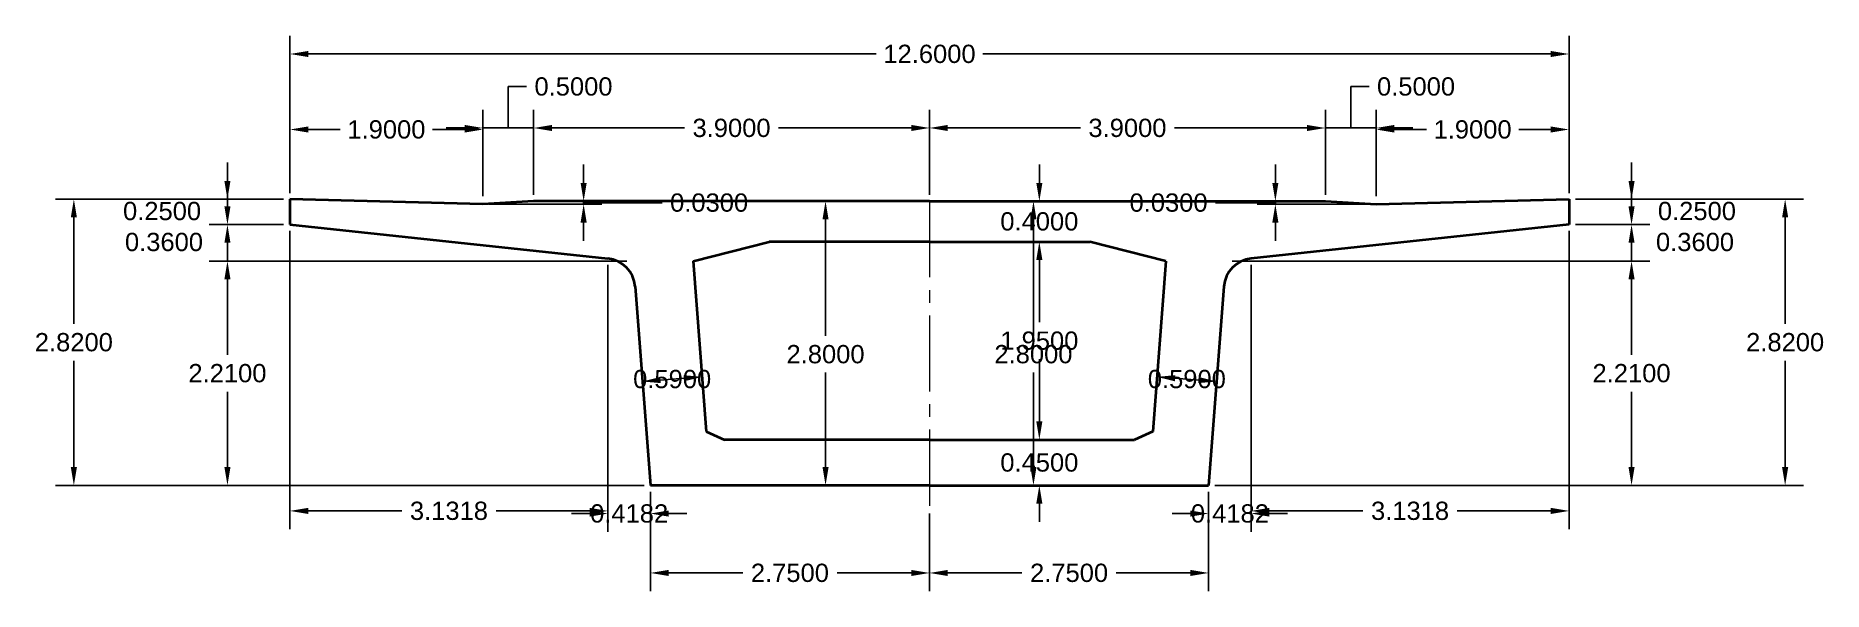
# Model space of a CAD drawing. Header units: metres. Extents: x -8.8 to 8.8, y -3.8 to 1.6.
import ezdxf

# ---------------------------------------------------------------- set-up
doc = ezdxf.new("R2010")
doc.units = ezdxf.units.M
doc.header["$MEASUREMENT"] = 0
doc.linetypes.add('CENTER2', pattern=[1.125, 0.75, -0.125, 0.125, -0.125])
doc.layers.get('DEFPOINTS').update_dxf_attribs({"lineweight": 5})
for name, color, linetype, lineweight in [('center', 1, 'CENTER2', 9), ('Dim', 8, 'Continuous', 9), ('Main1', 4, 'Continuous', 35)]:
    doc.layers.add(name, color=color, linetype=linetype, lineweight=lineweight)
doc.styles.get("Standard").update_dxf_attribs({"font": 'arial.ttf'})
doc.dimstyles.get("Standard").update_dxf_attribs({"dimtxt": 0.18, "dimasz": 0.18, "dimexe": 0.18, "dimexo": 0.0625, "dimgap": 0.09, "dimtad": 0, "dimtih": 1, "dimtoh": 1, "dimdec": 4, "dimzin": 0, "dimdsep": 46, "dimtxsty": 'Standard', "dimcen": 0.09, "dimadec": 0, "dimazin": 0, "dimtfac": 1, "dimtdec": 4, "dimtofl": 0, "dimtmove": 0, "dimatfit": 3, "dimfxl": 1, "dimtolj": 1, "dimtzin": 0, "dimarcsym": 0})

# ---------------------------------------------------------------- blocks, each defined once
blk = doc.blocks.new('*D110')
at = {"layer": 'DEFPOINTS', "color": 0, "transparency": 16777216}
for p in [(-4.4, 0.706), (-6.3, 0.017), (-4.4, -0.015)]:
    blk.add_point(p, dxfattribs=at)
at = {"layer": 'Dim', "color": 0, "lineweight": -2, "transparency": 16777216}
for p, q in [((-6.3, 0.08), (-6.3, 0.886)), ((-4.4, 0.048), (-4.4, 0.886)), ((-6.12, 0.706), (-5.805, 0.706)), ((-4.58, 0.706), (-4.895, 0.706))]:
    blk.add_line(p, q, dxfattribs=at)
at = {"layer": 'Dim', "color": 0, "transparency": 16777216}
for points in [[(-6.12, 0.736), (-6.12, 0.676), (-6.3, 0.706)], [(-4.58, 0.736), (-4.58, 0.676), (-4.4, 0.706)]]:
    blk.add_solid(points, dxfattribs=at)
at = {"layer": 'Dim', "color": 0, "transparency": 16777216, "insert": (-5.35, 0.706), "char_height": 0.18, "attachment_point": 5}
blk.add_mtext('\\A1;1.9000', dxfattribs=at)
blk = doc.blocks.new('*D111')
at = {"layer": 'DEFPOINTS', "color": 0, "transparency": 16777216}
for p in [(-3.9, 0.721), (-3.9, 0), (-4.4, -0.015)]:
    blk.add_point(p, dxfattribs=at)
at = {"layer": 'Dim', "color": 0, "lineweight": -2, "transparency": 16777216}
for p, q in [((-4.15, 0.721), (-4.15, 1.129)), ((-4.15, 1.129), (-3.97, 1.129)), ((-4.4, 0.048), (-4.4, 0.901)), ((-3.9, 0.063), (-3.9, 0.901)), ((-4.58, 0.721), (-4.76, 0.721)), ((-4.4, 0.721), (-3.9, 0.721)), ((-3.72, 0.721), (-3.54, 0.721))]:
    blk.add_line(p, q, dxfattribs=at)
at = {"layer": 'Dim', "color": 0, "transparency": 16777216}
for points in [[(-4.58, 0.751), (-4.58, 0.691), (-4.4, 0.721)], [(-3.72, 0.751), (-3.72, 0.691), (-3.9, 0.721)]]:
    blk.add_solid(points, dxfattribs=at)
at = {"layer": 'Dim', "color": 0, "transparency": 16777216, "insert": (-3.507, 1.129), "char_height": 0.18, "attachment_point": 5}
blk.add_mtext('\\A1;0.5000', dxfattribs=at)
blk = doc.blocks.new('*D117')
at = {"layer": 'DEFPOINTS', "color": 0, "transparency": 16777216}
for p in [(0, 0.721), (-3.9, 0), (0, 0)]:
    blk.add_point(p, dxfattribs=at)
at = {"layer": 'Dim', "color": 0, "lineweight": -2, "transparency": 16777216}
for p, q in [((-3.9, 0.062), (-3.9, 0.901)), ((0, 0.062), (0, 0.901)), ((-3.72, 0.721), (-2.413, 0.721)), ((-0.18, 0.721), (-1.487, 0.721))]:
    blk.add_line(p, q, dxfattribs=at)
at = {"layer": 'Dim', "color": 0, "transparency": 16777216}
for points in [[(-3.72, 0.751), (-3.72, 0.691), (-3.9, 0.721)], [(-0.18, 0.751), (-0.18, 0.691), (0, 0.721)]]:
    blk.add_solid(points, dxfattribs=at)
at = {"layer": 'Dim', "color": 0, "transparency": 16777216, "insert": (-1.95, 0.721), "char_height": 0.18, "attachment_point": 5}
blk.add_mtext('\\A1;3.9000', dxfattribs=at)
blk = doc.blocks.new('*D118')
at = {"layer": 'DEFPOINTS', "color": 0, "transparency": 16777216}
for p in [(-6.3, 0.02), (-6.916, -0.23), (-6.3, -0.23)]:
    blk.add_point(p, dxfattribs=at)
at = {"layer": 'Dim', "color": 0, "lineweight": -2, "transparency": 16777216}
for p, q in [((-6.916, 0.2), (-6.916, 0.38)), ((-6.363, 0.02), (-7.096, 0.02)), ((-6.363, -0.23), (-7.096, -0.23)), ((-6.916, -0.41), (-6.916, -0.59))]:
    blk.add_line(p, q, dxfattribs=at)
at = {"layer": 'Dim', "color": 0, "transparency": 16777216}
for points in [[(-6.946, 0.2), (-6.886, 0.2), (-6.916, 0.02)], [(-6.946, -0.41), (-6.886, -0.41), (-6.916, -0.23)]]:
    blk.add_solid(points, dxfattribs=at)
at = {"layer": 'Dim', "color": 0, "transparency": 16777216, "insert": (-7.56, -0.098), "char_height": 0.18, "attachment_point": 5}
blk.add_mtext('\\A1;0.2500', dxfattribs=at)
blk = doc.blocks.new('*D119')
at = {"layer": 'DEFPOINTS', "color": 0, "transparency": 16777216}
for p in [(-6.3, -0.23), (-6.916, -0.59), (-2.92, -0.59)]:
    blk.add_point(p, dxfattribs=at)
at = {"layer": 'Dim', "color": 0, "lineweight": -2, "transparency": 16777216}
for p, q in [((-6.916, -0.05), (-6.916, 0.13)), ((-6.363, -0.23), (-7.096, -0.23)), ((-2.982, -0.59), (-7.096, -0.59)), ((-6.916, -0.77), (-6.916, -0.95))]:
    blk.add_line(p, q, dxfattribs=at)
at = {"layer": 'Dim', "color": 0, "transparency": 16777216}
for points in [[(-6.946, -0.05), (-6.886, -0.05), (-6.916, -0.23)], [(-6.946, -0.77), (-6.886, -0.77), (-6.916, -0.59)]]:
    blk.add_solid(points, dxfattribs=at)
at = {"layer": 'Dim', "color": 0, "transparency": 16777216, "insert": (-7.541, -0.403), "char_height": 0.18, "attachment_point": 5}
blk.add_mtext('\\A1;0.3600', dxfattribs=at)
blk = doc.blocks.new('*D120')
at = {"layer": 'DEFPOINTS', "color": 0, "transparency": 16777216}
for p in [(-2.92, -0.59), (-6.916, -2.8), (-2.75, -2.8)]:
    blk.add_point(p, dxfattribs=at)
at = {"layer": 'Dim', "color": 0, "lineweight": -2, "transparency": 16777216}
for p, q in [((-2.982, -0.59), (-7.096, -0.59)), ((-6.916, -0.77), (-6.916, -1.513)), ((-6.916, -2.62), (-6.916, -1.877)), ((-2.812, -2.8), (-7.096, -2.8))]:
    blk.add_line(p, q, dxfattribs=at)
at = {"layer": 'Dim', "color": 0, "transparency": 16777216}
for points in [[(-6.946, -0.77), (-6.886, -0.77), (-6.916, -0.59)], [(-6.946, -2.62), (-6.886, -2.62), (-6.916, -2.8)]]:
    blk.add_solid(points, dxfattribs=at)
at = {"layer": 'Dim', "color": 0, "transparency": 16777216, "insert": (-6.916, -1.695), "char_height": 0.18, "attachment_point": 5}
blk.add_mtext('\\A1;2.2100', dxfattribs=at)
blk = doc.blocks.new('*D121')
at = {"layer": 'DEFPOINTS', "color": 0, "transparency": 16777216}
for p in [(0, 0), (-1.024, -2.8), (0, -2.8)]:
    blk.add_point(p, dxfattribs=at)
at = {"layer": 'Dim', "color": 0, "lineweight": -2, "transparency": 16777216}
for p, q in [((-0.062, 0), (-1.204, 0)), ((-1.024, -0.18), (-1.024, -1.326)), ((-1.024, -2.62), (-1.024, -1.689)), ((-0.062, -2.8), (-1.204, -2.8))]:
    blk.add_line(p, q, dxfattribs=at)
at = {"layer": 'Dim', "color": 0, "transparency": 16777216}
for points in [[(-1.054, -0.18), (-0.994, -0.18), (-1.024, 0)], [(-1.054, -2.62), (-0.994, -2.62), (-1.024, -2.8)]]:
    blk.add_solid(points, dxfattribs=at)
at = {"layer": 'Dim', "color": 0, "transparency": 16777216, "insert": (-1.024, -1.508), "char_height": 0.18, "attachment_point": 5}
blk.add_mtext('\\A1;2.8000', dxfattribs=at)
blk = doc.blocks.new('*D112')
at = {"layer": 'DEFPOINTS', "color": 0, "transparency": 16777216}
for p in [(-2.75, -3.015), (0, -3.015), (0, -3.662)]:
    blk.add_point(p, dxfattribs=at)
at = {"layer": 'Dim', "color": 0, "lineweight": -2, "transparency": 16777216}
for p, q in [((-2.75, -3.078), (-2.75, -3.842)), ((0, -3.078), (0, -3.842)), ((-2.57, -3.662), (-1.84, -3.662)), ((-0.18, -3.662), (-0.91, -3.662))]:
    blk.add_line(p, q, dxfattribs=at)
at = {"layer": 'Dim', "color": 0, "transparency": 16777216}
for points in [[(-2.57, -3.632), (-2.57, -3.692), (-2.75, -3.662)], [(-0.18, -3.632), (-0.18, -3.692), (0, -3.662)]]:
    blk.add_solid(points, dxfattribs=at)
at = {"layer": 'Dim', "color": 0, "transparency": 16777216, "insert": (-1.375, -3.662), "char_height": 0.18, "attachment_point": 5}
blk.add_mtext('\\A1;2.7500', dxfattribs=at)
blk = doc.blocks.new('*D122')
at = {"layer": 'DEFPOINTS', "color": 0, "transparency": 16777216}
for p in [(-6.3, 0.02), (-8.429, -2.8), (-2.75, -2.8)]:
    blk.add_point(p, dxfattribs=at)
at = {"layer": 'Dim', "color": 0, "lineweight": -2, "transparency": 16777216}
for p, q in [((-6.363, 0.02), (-8.609, 0.02)), ((-8.429, -0.16), (-8.429, -1.208)), ((-8.429, -2.62), (-8.429, -1.572)), ((-2.812, -2.8), (-8.609, -2.8))]:
    blk.add_line(p, q, dxfattribs=at)
at = {"layer": 'Dim', "color": 0, "transparency": 16777216}
for points in [[(-8.459, -0.16), (-8.399, -0.16), (-8.429, 0.02)], [(-8.459, -2.62), (-8.399, -2.62), (-8.429, -2.8)]]:
    blk.add_solid(points, dxfattribs=at)
at = {"layer": 'Dim', "color": 0, "transparency": 16777216, "insert": (-8.429, -1.39), "char_height": 0.18, "attachment_point": 5}
blk.add_mtext('\\A1;2.8200', dxfattribs=at)
blk = doc.blocks.new('*D113')
at = {"layer": 'DEFPOINTS', "color": 0, "transparency": 16777216}
for p in [(6.3, 1.45), (-6.3, 0.017), (6.3, 0.017)]:
    blk.add_point(p, dxfattribs=at)
at = {"layer": 'Dim', "color": 0, "lineweight": -2, "transparency": 16777216}
for p, q in [((-6.3, 0.08), (-6.3, 1.63)), ((6.3, 0.08), (6.3, 1.63)), ((-6.12, 1.45), (-0.525, 1.45)), ((6.12, 1.45), (0.525, 1.45))]:
    blk.add_line(p, q, dxfattribs=at)
at = {"layer": 'Dim', "color": 0, "transparency": 16777216}
for points in [[(-6.12, 1.48), (-6.12, 1.42), (-6.3, 1.45)], [(6.12, 1.48), (6.12, 1.42), (6.3, 1.45)]]:
    blk.add_solid(points, dxfattribs=at)
at = {"layer": 'Dim', "color": 0, "transparency": 16777216, "insert": (0, 1.45), "char_height": 0.18, "attachment_point": 5}
blk.add_mtext('\\A1;12.6000', dxfattribs=at)
blk = doc.blocks.new('*D123')
at = {"layer": 'DEFPOINTS', "color": 0, "transparency": 16777216}
for p in [(0, 0), (0, -0.4), (1.082, -0.4)]:
    blk.add_point(p, dxfattribs=at)
at = {"layer": 'Dim', "color": 0, "lineweight": -2, "transparency": 16777216}
for p, q in [((1.082, 0.18), (1.082, 0.36)), ((0.062, 0), (1.262, 0)), ((0.062, -0.4), (1.262, -0.4)), ((1.082, -0.58), (1.082, -0.76))]:
    blk.add_line(p, q, dxfattribs=at)
at = {"layer": 'Dim', "color": 0, "transparency": 16777216}
for points in [[(1.052, 0.18), (1.112, 0.18), (1.082, 0)], [(1.052, -0.58), (1.112, -0.58), (1.082, -0.4)]]:
    blk.add_solid(points, dxfattribs=at)
at = {"layer": 'Dim', "color": 0, "transparency": 16777216, "insert": (1.082, -0.2), "char_height": 0.18, "attachment_point": 5}
blk.add_mtext('\\A1;0.4000', dxfattribs=at)
blk = doc.blocks.new('*D124')
at = {"layer": 'DEFPOINTS', "color": 0, "transparency": 16777216}
for p in [(0, -0.4), (0, -2.35), (1.082, -2.35)]:
    blk.add_point(p, dxfattribs=at)
at = {"layer": 'Dim', "color": 0, "lineweight": -2, "transparency": 16777216}
for p, q in [((0.062, -0.4), (1.262, -0.4)), ((1.082, -0.58), (1.082, -1.193)), ((1.082, -2.17), (1.082, -1.557)), ((0.062, -2.35), (1.262, -2.35))]:
    blk.add_line(p, q, dxfattribs=at)
at = {"layer": 'Dim', "color": 0, "transparency": 16777216}
for points in [[(1.052, -0.58), (1.112, -0.58), (1.082, -0.4)], [(1.052, -2.17), (1.112, -2.17), (1.082, -2.35)]]:
    blk.add_solid(points, dxfattribs=at)
at = {"layer": 'Dim', "color": 0, "transparency": 16777216, "insert": (1.082, -1.375), "char_height": 0.18, "attachment_point": 5}
blk.add_mtext('\\A1;1.9500', dxfattribs=at)
blk = doc.blocks.new('*D125')
at = {"layer": 'DEFPOINTS', "color": 0, "transparency": 16777216}
for p in [(0, -2.35), (0, -2.8), (1.082, -2.8)]:
    blk.add_point(p, dxfattribs=at)
at = {"layer": 'Dim', "color": 0, "lineweight": -2, "transparency": 16777216}
for p, q in [((1.082, -2.17), (1.082, -1.99)), ((0.062, -2.35), (1.262, -2.35)), ((0.062, -2.8), (1.262, -2.8)), ((1.082, -2.98), (1.082, -3.16))]:
    blk.add_line(p, q, dxfattribs=at)
at = {"layer": 'Dim', "color": 0, "transparency": 16777216}
for points in [[(1.052, -2.17), (1.112, -2.17), (1.082, -2.35)], [(1.052, -2.98), (1.112, -2.98), (1.082, -2.8)]]:
    blk.add_solid(points, dxfattribs=at)
at = {"layer": 'Dim', "color": 0, "transparency": 16777216, "insert": (1.082, -2.575), "char_height": 0.18, "attachment_point": 5}
blk.add_mtext('\\A1;0.4500', dxfattribs=at)
blk = doc.blocks.new('*D126')
at = {"layer": 'DEFPOINTS', "color": 0, "transparency": 16777216}
for p in [(-3.168, -0.564), (-2.75, -2.8), (-3.168, -3.077)]:
    blk.add_point(p, dxfattribs=at)
at = {"layer": 'Dim', "color": 0, "lineweight": -2, "transparency": 16777216}
for p, q in [((-3.168, -0.626), (-3.168, -3.257)), ((-2.75, -2.862), (-2.75, -3.257)), ((-3.348, -3.077), (-3.528, -3.077)), ((-2.57, -3.077), (-2.39, -3.077))]:
    blk.add_line(p, q, dxfattribs=at)
at = {"layer": 'Dim', "color": 0, "transparency": 16777216}
for points in [[(-3.348, -3.047), (-3.348, -3.107), (-3.168, -3.077)], [(-2.57, -3.047), (-2.57, -3.107), (-2.75, -3.077)]]:
    blk.add_solid(points, dxfattribs=at)
at = {"layer": 'Dim', "color": 0, "transparency": 16777216, "insert": (-2.959, -3.077), "char_height": 0.18, "attachment_point": 5}
blk.add_mtext('\\A1;0.4182', dxfattribs=at)
blk = doc.blocks.new('*D127')
at = {"layer": 'DEFPOINTS', "color": 0, "transparency": 16777216}
for p in [(-6.3, -0.23), (-3.168, -0.564), (-6.3, -3.051)]:
    blk.add_point(p, dxfattribs=at)
at = {"layer": 'Dim', "color": 0, "lineweight": -2, "transparency": 16777216}
for p, q in [((-6.3, -0.292), (-6.3, -3.231)), ((-3.168, -0.626), (-3.168, -3.231)), ((-6.12, -3.051), (-5.198, -3.051)), ((-3.348, -3.051), (-4.27, -3.051))]:
    blk.add_line(p, q, dxfattribs=at)
at = {"layer": 'Dim', "color": 0, "transparency": 16777216}
for points in [[(-6.12, -3.021), (-6.12, -3.081), (-6.3, -3.051)], [(-3.348, -3.021), (-3.348, -3.081), (-3.168, -3.051)]]:
    blk.add_solid(points, dxfattribs=at)
at = {"layer": 'Dim', "color": 0, "transparency": 16777216, "insert": (-4.734, -3.051), "char_height": 0.18, "attachment_point": 5}
blk.add_mtext('\\A1;3.1318', dxfattribs=at)
blk = doc.blocks.new('*D128')
at = {"layer": 'DEFPOINTS', "color": 0, "transparency": 16777216}
for p in [(-2.241, -1.731), (-2.825, -1.819), (-2.237, -1.774)]:
    blk.add_point(p, dxfattribs=at)
at = {"layer": 'Dim', "color": 0, "lineweight": -2, "transparency": 16777216}
for p, q in [((-2.242, -1.712), (-2.254, -1.551)), ((-2.83, -1.757), (-2.843, -1.596)), ((-2.649, -1.762), (-2.42, -1.744))]:
    blk.add_line(p, q, dxfattribs=at)
at = {"layer": 'Dim', "color": 0, "transparency": 16777216}
for points in [[(-2.652, -1.732), (-2.647, -1.792), (-2.829, -1.776)], [(-2.422, -1.714), (-2.418, -1.774), (-2.241, -1.731)]]:
    blk.add_solid(points, dxfattribs=at)
at = {"layer": 'Dim', "color": 0, "transparency": 16777216, "insert": (-2.535, -1.753), "char_height": 0.18, "attachment_point": 5}
blk.add_mtext('\\A1;0.5900', dxfattribs=at)
blk = doc.blocks.new('*D129')
at = {"layer": 'DEFPOINTS', "color": 0, "transparency": 16777216}
for p in [(-3.9, 0), (-4.4, -0.03), (-3.407, -0.03)]:
    blk.add_point(p, dxfattribs=at)
at = {"layer": 'Dim', "color": 0, "lineweight": -2, "transparency": 16777216}
for p, q in [((-3.407, 0.18), (-3.407, 0.36)), ((-3.837, 0), (-3.227, 0)), ((-3.407, 0), (-3.407, -0.03)), ((-4.338, -0.03), (-3.227, -0.03)), ((-3.407, -0.015), (-2.814, -0.015)), ((-2.814, -0.015), (-2.634, -0.015)), ((-3.407, -0.21), (-3.407, -0.39))]:
    blk.add_line(p, q, dxfattribs=at)
at = {"layer": 'Dim', "color": 0, "transparency": 16777216}
for points in [[(-3.437, 0.18), (-3.377, 0.18), (-3.407, 0)], [(-3.437, -0.21), (-3.377, -0.21), (-3.407, -0.03)]]:
    blk.add_solid(points, dxfattribs=at)
at = {"layer": 'Dim', "color": 0, "transparency": 16777216, "insert": (-2.171, -0.015), "char_height": 0.18, "attachment_point": 5}
blk.add_mtext('\\A1;0.0300', dxfattribs=at)
blk = doc.blocks.new('*D140')
at = {"layer": 'DEFPOINTS', "color": 0, "transparency": 16777216}
for p in [(4.4, 0.706), (6.3, 0.017), (4.4, -0.015)]:
    blk.add_point(p, dxfattribs=at)
at = {"layer": 'Dim', "color": 0, "lineweight": -2, "transparency": 16777216}
for p, q in [((4.4, 0.048), (4.4, 0.886)), ((6.3, 0.08), (6.3, 0.886)), ((4.58, 0.706), (4.895, 0.706)), ((6.12, 0.706), (5.805, 0.706))]:
    blk.add_line(p, q, dxfattribs=at)
at = {"layer": 'Dim', "color": 0, "transparency": 16777216}
for points in [[(4.58, 0.736), (4.58, 0.676), (4.4, 0.706)], [(6.12, 0.736), (6.12, 0.676), (6.3, 0.706)]]:
    blk.add_solid(points, dxfattribs=at)
at = {"layer": 'Dim', "color": 0, "transparency": 16777216, "insert": (5.35, 0.706), "char_height": 0.18, "attachment_point": 5}
blk.add_mtext('\\A1;1.9000', dxfattribs=at)
blk = doc.blocks.new('*D141')
at = {"layer": 'DEFPOINTS', "color": 0, "transparency": 16777216}
for p in [(3.9, 0.721), (3.9, 0), (4.4, -0.015)]:
    blk.add_point(p, dxfattribs=at)
at = {"layer": 'Dim', "color": 0, "lineweight": -2, "transparency": 16777216}
for p, q in [((4.15, 0.721), (4.15, 1.129)), ((4.15, 1.129), (4.33, 1.129)), ((3.9, 0.063), (3.9, 0.901)), ((4.4, 0.048), (4.4, 0.901)), ((3.72, 0.721), (3.54, 0.721)), ((4.4, 0.721), (3.9, 0.721)), ((4.58, 0.721), (4.76, 0.721))]:
    blk.add_line(p, q, dxfattribs=at)
at = {"layer": 'Dim', "color": 0, "transparency": 16777216}
for points in [[(3.72, 0.751), (3.72, 0.691), (3.9, 0.721)], [(4.58, 0.751), (4.58, 0.691), (4.4, 0.721)]]:
    blk.add_solid(points, dxfattribs=at)
at = {"layer": 'Dim', "color": 0, "transparency": 16777216, "insert": (4.793, 1.129), "char_height": 0.18, "attachment_point": 5}
blk.add_mtext('\\A1;0.5000', dxfattribs=at)
blk = doc.blocks.new('*D143')
at = {"layer": 'DEFPOINTS', "color": 0, "transparency": 16777216}
for p in [(0, 0.721), (0, 0), (3.9, 0)]:
    blk.add_point(p, dxfattribs=at)
at = {"layer": 'Dim', "color": 0, "lineweight": -2, "transparency": 16777216}
for p, q in [((0, 0.062), (0, 0.901)), ((3.9, 0.062), (3.9, 0.901)), ((0.18, 0.721), (1.487, 0.721)), ((3.72, 0.721), (2.413, 0.721))]:
    blk.add_line(p, q, dxfattribs=at)
at = {"layer": 'Dim', "color": 0, "transparency": 16777216}
for points in [[(0.18, 0.751), (0.18, 0.691), (0, 0.721)], [(3.72, 0.751), (3.72, 0.691), (3.9, 0.721)]]:
    blk.add_solid(points, dxfattribs=at)
at = {"layer": 'Dim', "color": 0, "transparency": 16777216, "insert": (1.95, 0.721), "char_height": 0.18, "attachment_point": 5}
blk.add_mtext('\\A1;3.9000', dxfattribs=at)
blk = doc.blocks.new('*D144')
at = {"layer": 'DEFPOINTS', "color": 0, "transparency": 16777216}
for p in [(6.3, 0.02), (6.3, -0.23), (6.916, -0.23)]:
    blk.add_point(p, dxfattribs=at)
at = {"layer": 'Dim', "color": 0, "lineweight": -2, "transparency": 16777216}
for p, q in [((6.916, 0.2), (6.916, 0.38)), ((6.363, 0.02), (7.096, 0.02)), ((6.363, -0.23), (7.096, -0.23)), ((6.916, -0.41), (6.916, -0.59))]:
    blk.add_line(p, q, dxfattribs=at)
at = {"layer": 'Dim', "color": 0, "transparency": 16777216}
for points in [[(6.886, 0.2), (6.946, 0.2), (6.916, 0.02)], [(6.886, -0.41), (6.946, -0.41), (6.916, -0.23)]]:
    blk.add_solid(points, dxfattribs=at)
at = {"layer": 'Dim', "color": 0, "transparency": 16777216, "insert": (7.56, -0.098), "char_height": 0.18, "attachment_point": 5}
blk.add_mtext('\\A1;0.2500', dxfattribs=at)
blk = doc.blocks.new('*D145')
at = {"layer": 'DEFPOINTS', "color": 0, "transparency": 16777216}
for p in [(6.3, -0.23), (2.92, -0.59), (6.916, -0.59)]:
    blk.add_point(p, dxfattribs=at)
at = {"layer": 'Dim', "color": 0, "lineweight": -2, "transparency": 16777216}
for p, q in [((6.916, -0.05), (6.916, 0.13)), ((6.363, -0.23), (7.096, -0.23)), ((2.982, -0.59), (7.096, -0.59)), ((6.916, -0.77), (6.916, -0.95))]:
    blk.add_line(p, q, dxfattribs=at)
at = {"layer": 'Dim', "color": 0, "transparency": 16777216}
for points in [[(6.886, -0.05), (6.946, -0.05), (6.916, -0.23)], [(6.886, -0.77), (6.946, -0.77), (6.916, -0.59)]]:
    blk.add_solid(points, dxfattribs=at)
at = {"layer": 'Dim', "color": 0, "transparency": 16777216, "insert": (7.541, -0.403), "char_height": 0.18, "attachment_point": 5}
blk.add_mtext('\\A1;0.3600', dxfattribs=at)
blk = doc.blocks.new('*D146')
at = {"layer": 'DEFPOINTS', "color": 0, "transparency": 16777216}
for p in [(2.92, -0.59), (2.75, -2.8), (6.916, -2.8)]:
    blk.add_point(p, dxfattribs=at)
at = {"layer": 'Dim', "color": 0, "lineweight": -2, "transparency": 16777216}
for p, q in [((2.982, -0.59), (7.096, -0.59)), ((6.916, -0.77), (6.916, -1.513)), ((6.916, -2.62), (6.916, -1.877)), ((2.812, -2.8), (7.096, -2.8))]:
    blk.add_line(p, q, dxfattribs=at)
at = {"layer": 'Dim', "color": 0, "transparency": 16777216}
for points in [[(6.886, -0.77), (6.946, -0.77), (6.916, -0.59)], [(6.886, -2.62), (6.946, -2.62), (6.916, -2.8)]]:
    blk.add_solid(points, dxfattribs=at)
at = {"layer": 'Dim', "color": 0, "transparency": 16777216, "insert": (6.916, -1.695), "char_height": 0.18, "attachment_point": 5}
blk.add_mtext('\\A1;2.2100', dxfattribs=at)
blk = doc.blocks.new('*D147')
at = {"layer": 'DEFPOINTS', "color": 0, "transparency": 16777216}
for p in [(0, 0), (0, -2.8), (1.024, -2.8)]:
    blk.add_point(p, dxfattribs=at)
at = {"layer": 'Dim', "color": 0, "lineweight": -2, "transparency": 16777216}
for p, q in [((0.062, 0), (1.204, 0)), ((1.024, -0.18), (1.024, -1.326)), ((1.024, -2.62), (1.024, -1.689)), ((0.062, -2.8), (1.204, -2.8))]:
    blk.add_line(p, q, dxfattribs=at)
at = {"layer": 'Dim', "color": 0, "transparency": 16777216}
for points in [[(0.994, -0.18), (1.054, -0.18), (1.024, 0)], [(0.994, -2.62), (1.054, -2.62), (1.024, -2.8)]]:
    blk.add_solid(points, dxfattribs=at)
at = {"layer": 'Dim', "color": 0, "transparency": 16777216, "insert": (1.024, -1.508), "char_height": 0.18, "attachment_point": 5}
blk.add_mtext('\\A1;2.8000', dxfattribs=at)
blk = doc.blocks.new('*D142')
at = {"layer": 'DEFPOINTS', "color": 0, "transparency": 16777216}
for p in [(0, -3.015), (2.75, -3.015), (0, -3.662)]:
    blk.add_point(p, dxfattribs=at)
at = {"layer": 'Dim', "color": 0, "lineweight": -2, "transparency": 16777216}
for p, q in [((0, -3.078), (0, -3.842)), ((2.75, -3.078), (2.75, -3.842)), ((0.18, -3.662), (0.91, -3.662)), ((2.57, -3.662), (1.84, -3.662))]:
    blk.add_line(p, q, dxfattribs=at)
at = {"layer": 'Dim', "color": 0, "transparency": 16777216}
for points in [[(0.18, -3.632), (0.18, -3.692), (0, -3.662)], [(2.57, -3.632), (2.57, -3.692), (2.75, -3.662)]]:
    blk.add_solid(points, dxfattribs=at)
at = {"layer": 'Dim', "color": 0, "transparency": 16777216, "insert": (1.375, -3.662), "char_height": 0.18, "attachment_point": 5}
blk.add_mtext('\\A1;2.7500', dxfattribs=at)
blk = doc.blocks.new('*D148')
at = {"layer": 'DEFPOINTS', "color": 0, "transparency": 16777216}
for p in [(6.3, 0.02), (2.75, -2.8), (8.429, -2.8)]:
    blk.add_point(p, dxfattribs=at)
at = {"layer": 'Dim', "color": 0, "lineweight": -2, "transparency": 16777216}
for p, q in [((6.363, 0.02), (8.609, 0.02)), ((8.429, -0.16), (8.429, -1.208)), ((8.429, -2.62), (8.429, -1.572)), ((2.812, -2.8), (8.609, -2.8))]:
    blk.add_line(p, q, dxfattribs=at)
at = {"layer": 'Dim', "color": 0, "transparency": 16777216}
for points in [[(8.399, -0.16), (8.459, -0.16), (8.429, 0.02)], [(8.399, -2.62), (8.459, -2.62), (8.429, -2.8)]]:
    blk.add_solid(points, dxfattribs=at)
at = {"layer": 'Dim', "color": 0, "transparency": 16777216, "insert": (8.429, -1.39), "char_height": 0.18, "attachment_point": 5}
blk.add_mtext('\\A1;2.8200', dxfattribs=at)
blk = doc.blocks.new('*D149')
at = {"layer": 'DEFPOINTS', "color": 0, "transparency": 16777216}
for p in [(3.168, -0.564), (2.75, -2.8), (3.168, -3.077)]:
    blk.add_point(p, dxfattribs=at)
at = {"layer": 'Dim', "color": 0, "lineweight": -2, "transparency": 16777216}
for p, q in [((3.168, -0.626), (3.168, -3.257)), ((2.75, -2.862), (2.75, -3.257)), ((2.57, -3.077), (2.39, -3.077)), ((3.348, -3.077), (3.528, -3.077))]:
    blk.add_line(p, q, dxfattribs=at)
at = {"layer": 'Dim', "color": 0, "transparency": 16777216}
for points in [[(2.57, -3.047), (2.57, -3.107), (2.75, -3.077)], [(3.348, -3.047), (3.348, -3.107), (3.168, -3.077)]]:
    blk.add_solid(points, dxfattribs=at)
at = {"layer": 'Dim', "color": 0, "transparency": 16777216, "insert": (2.959, -3.077), "char_height": 0.18, "attachment_point": 5}
blk.add_mtext('\\A1;0.4182', dxfattribs=at)
blk = doc.blocks.new('*D150')
at = {"layer": 'DEFPOINTS', "color": 0, "transparency": 16777216}
for p in [(6.3, -0.23), (3.168, -0.564), (6.3, -3.051)]:
    blk.add_point(p, dxfattribs=at)
at = {"layer": 'Dim', "color": 0, "lineweight": -2, "transparency": 16777216}
for p, q in [((6.3, -0.292), (6.3, -3.231)), ((3.168, -0.626), (3.168, -3.231)), ((3.348, -3.051), (4.27, -3.051)), ((6.12, -3.051), (5.198, -3.051))]:
    blk.add_line(p, q, dxfattribs=at)
at = {"layer": 'Dim', "color": 0, "transparency": 16777216}
for points in [[(3.348, -3.021), (3.348, -3.081), (3.168, -3.051)], [(6.12, -3.021), (6.12, -3.081), (6.3, -3.051)]]:
    blk.add_solid(points, dxfattribs=at)
at = {"layer": 'Dim', "color": 0, "transparency": 16777216, "insert": (4.734, -3.051), "char_height": 0.18, "attachment_point": 5}
blk.add_mtext('\\A1;3.1318', dxfattribs=at)
blk = doc.blocks.new('*D151')
at = {"layer": 'DEFPOINTS', "color": 0, "transparency": 16777216}
for p in [(2.241, -1.731), (2.237, -1.774), (2.825, -1.819)]:
    blk.add_point(p, dxfattribs=at)
at = {"layer": 'Dim', "color": 0, "lineweight": -2, "transparency": 16777216}
for p, q in [((2.242, -1.712), (2.254, -1.551)), ((2.649, -1.762), (2.42, -1.744)), ((2.83, -1.757), (2.843, -1.596))]:
    blk.add_line(p, q, dxfattribs=at)
at = {"layer": 'Dim', "color": 0, "transparency": 16777216}
for points in [[(2.422, -1.714), (2.418, -1.774), (2.241, -1.731)], [(2.652, -1.732), (2.647, -1.792), (2.829, -1.776)]]:
    blk.add_solid(points, dxfattribs=at)
at = {"layer": 'Dim', "color": 0, "transparency": 16777216, "insert": (2.535, -1.753), "char_height": 0.18, "attachment_point": 5}
blk.add_mtext('\\A1;0.5900', dxfattribs=at)
blk = doc.blocks.new('*D152')
at = {"layer": 'DEFPOINTS', "color": 0, "transparency": 16777216}
for p in [(3.9, 0), (3.407, -0.03), (4.4, -0.03)]:
    blk.add_point(p, dxfattribs=at)
at = {"layer": 'Dim', "color": 0, "lineweight": -2, "transparency": 16777216}
for p, q in [((3.407, 0.18), (3.407, 0.36)), ((3.837, 0), (3.227, 0)), ((3.407, 0), (3.407, -0.03)), ((2.998, -0.015), (2.818, -0.015)), ((3.407, -0.015), (2.998, -0.015)), ((4.338, -0.03), (3.227, -0.03)), ((3.407, -0.21), (3.407, -0.39))]:
    blk.add_line(p, q, dxfattribs=at)
at = {"layer": 'Dim', "color": 0, "transparency": 16777216}
for points in [[(3.377, 0.18), (3.437, 0.18), (3.407, 0)], [(3.377, -0.21), (3.437, -0.21), (3.407, -0.03)]]:
    blk.add_solid(points, dxfattribs=at)
at = {"layer": 'Dim', "color": 0, "transparency": 16777216, "insert": (2.355, -0.015), "char_height": 0.18, "attachment_point": 5}
blk.add_mtext('\\A1;0.0300', dxfattribs=at)

msp = doc.modelspace()

# ---------------------------------------------------------------- linework, layer by layer
at = {"layer": 'center'}
msp.add_line((0, 0), (0, -3.015), dxfattribs=at)
at = {"layer": 'Main1'}
for p, q in [((-6.3, 0.02), (-6.3, -0.23)), ((-4.4, -0.03), (-6.3, 0.02)), ((-3.9, 0), (-4.4, -0.03)), ((0, 0), (-3.9, 0)), ((0, 0), (3.9, 0)), ((3.9, 0), (4.4, -0.03)), ((4.4, -0.03), (6.3, 0.02)), ((6.3, 0.02), (6.3, -0.23)), ((-6.3, -0.23), (-3.1682, -0.56356)), ((6.3, -0.23), (3.1682, -0.56356)), ((-2.32826, -0.59), (-1.57826, -0.4)), ((0, -0.4), (-1.57826, -0.4)), ((0, -0.4), (1.57826, -0.4)), ((2.32826, -0.59), (1.57826, -0.4)), ((-2.32826, -0.59), (-2.19903, -2.27)), ((2.32826, -0.59), (2.19903, -2.27)), ((-2.90086, -0.83887), (-2.75, -2.8)), ((2.90086, -0.83887), (2.75, -2.8)), ((-2.19903, -2.27), (-2.01903, -2.35)), ((2.19903, -2.27), (2.01903, -2.35)), ((0, -2.35), (-2.01903, -2.35)), ((0, -2.35), (2.01903, -2.35)), ((0, -2.8), (-2.75, -2.8)), ((0, -2.8), (2.75, -2.8))]:
    msp.add_line(p, q, dxfattribs=at)
for centre, start, end in [((-3.19997, -0.86188), 4.398705, 83.920411), ((3.19997, -0.86188), 96.079589, 175.601295)]:
    msp.add_arc(centre, 0.3, start, end, dxfattribs=at)

# ---------------------------------------------------------------- dimensions: what is measured, and where the dimension line sits
at = {"layer": 'Dim'}
for base, p1, p2, picture, middle in [((6.3, 1.44955), (-6.3, 0.017), (6.3, 0.017), '*D113', (0, 1.44955)), ((-3.9, 0.72051), (-4.4, -0.015), (-3.9, 0), '*D111', (-3.88, 1.12931)), ((-4.4, 0.70551), (-6.3, 0.017), (-4.4, -0.015), '*D110', (-5.35, 0.70551)), ((0, 0.72051), (-3.9, 0), (0, 0), '*D117', (-1.95, 0.72051))]:
    dim = msp.add_linear_dim(base=base, p1=p1, p2=p2, dimstyle='Standard', override={"dimtmove": 1}, dxfattribs=at)
    dim.commit()
    dim.dimension.update_dxf_attribs({"geometry": picture, "text_midpoint": middle})
for base, p1, p2, angle, override, picture, middle in [((3.9, 0.72051), (4.4, -0.015), (3.9, 0), 180, {"dimtmove": 1}, '*D141', (4.42, 1.12931)), ((0, 0.72051), (3.9, 0), (0, 0), 180, {"dimtmove": 1}, '*D143', (1.95, 0.72051)), ((4.4, 0.70551), (6.3, 0.017), (4.4, -0.015), 180, {"dimtmove": 1}, '*D140', (5.35, 0.70551)), ((-3.40723, -0.03), (-3.9, 0), (-4.4, -0.03), 90, {"dimtmove": 1}, '*D129', (-2.54438, -0.015)), ((3.40723, -0.03), (3.9, 0), (4.4, -0.03), 90, {"dimtmove": 1}, '*D152', (2.72831, -0.015)), ((-6.91642, -2.8), (-2.92, -0.59), (-2.75, -2.8), 90, {"dimtmove": 2}, '*D120', (-6.91642, -1.695)), ((6.91642, -2.8), (2.92, -0.59), (2.75, -2.8), 90, {"dimtmove": 2}, '*D146', (6.91642, -1.695))]:
    dim = msp.add_linear_dim(base=base, p1=p1, p2=p2, angle=angle, dimstyle='Standard', override=override, dxfattribs=at)
    dim.commit()
    dim.dimension.update_dxf_attribs({"geometry": picture, "text_midpoint": middle})
for base, p1, p2, picture, middle in [((-6.91642, -0.23), (-6.3, 0.02), (-6.3, -0.23), '*D118', (-7.55974, -0.09802)), ((6.91642, -0.23), (6.3, 0.02), (6.3, -0.23), '*D144', (7.55974, -0.09802)), ((-6.91642, -0.59), (-6.3, -0.23), (-2.92, -0.59), '*D119', (-7.54091, -0.40348)), ((6.91642, -0.59), (6.3, -0.23), (2.92, -0.59), '*D145', (7.54091, -0.40348))]:
    dim = msp.add_linear_dim(base=base, p1=p1, p2=p2, angle=90, dimstyle='Standard', override={"dimtmove": 2}, dxfattribs=at)
    dim.commit()
    dim.dimension.update_dxf_attribs({"geometry": picture, "text_midpoint": middle, "dimtype": 160})
for base, p1, p2, angle, picture, middle, dimtype in [((1.08206, -0.4), (0, 0), (0, -0.4), 90, '*D123', (1.08206, -0.2), 160), ((-1.02364, -2.8), (0, 0), (0, -2.8), 90, '*D121', (-1.02364, -1.5075), 160), ((1.02364, -2.8), (0, 0), (0, -2.8), 90, '*D147', (1.02364, -1.5075), 160), ((3.1682, -3.0775), (2.75, -2.8), (3.1682, -0.56356), 180, '*D149', (2.9591, -3.0775), 160), ((-2.24052, -1.73059), (-2.82543, -1.81943), (-2.23717, -1.77418), 4.398705, '*D128', (-2.53465, -1.75321), 161), ((2.24052, -1.73059), (2.82543, -1.81943), (2.23717, -1.77418), 175.601295, '*D151', (2.53465, -1.75321), 161), ((1.08206, -2.8), (0, -2.35), (0, -2.8), 90, '*D125', (1.08206, -2.575), 160)]:
    dim = msp.add_linear_dim(base=base, p1=p1, p2=p2, angle=angle, dimstyle='Standard', dxfattribs=at)
    dim.commit()
    dim.dimension.update_dxf_attribs({"geometry": picture, "text_midpoint": middle, "dimtype": dimtype})
for base, p1, p2, angle, picture, middle in [((-8.42948, -2.8), (-6.3, 0.02), (-2.75, -2.8), 90, '*D122', (-8.42948, -1.39)), ((8.42948, -2.8), (6.3, 0.02), (2.75, -2.8), 90, '*D148', (8.42948, -1.39)), ((6.3, -3.05106), (3.1682, -0.56356), (6.3, -0.23), 180, '*D150', (4.7341, -3.05106)), ((1.08206, -2.35), (0, -0.4), (0, -2.35), 90, '*D124', (1.08206, -1.375)), ((0, -3.66226), (2.75, -3.015), (0, -3.015), 180, '*D142', (1.375, -3.66226))]:
    dim = msp.add_linear_dim(base=base, p1=p1, p2=p2, angle=angle, dimstyle='Standard', dxfattribs=at)
    dim.commit()
    dim.dimension.update_dxf_attribs({"geometry": picture, "text_midpoint": middle})
for base, p1, p2, picture, middle in [((-6.3, -3.05106), (-3.1682, -0.56356), (-6.3, -0.23), '*D127', (-4.7341, -3.05106)), ((0, -3.66226), (-2.75, -3.015), (0, -3.015), '*D112', (-1.375, -3.66226))]:
    dim = msp.add_linear_dim(base=base, p1=p1, p2=p2, dimstyle='Standard', dxfattribs=at)
    dim.commit()
    dim.dimension.update_dxf_attribs({"geometry": picture, "text_midpoint": middle})
dim = msp.add_linear_dim(base=(-3.1682, -3.0775), p1=(-2.75, -2.8), p2=(-3.1682, -0.56356), dimstyle='Standard', dxfattribs=at)
dim.commit()
dim.dimension.update_dxf_attribs({"geometry": '*D126', "text_midpoint": (-2.9591, -3.0775), "dimtype": 160})

doc.saveas('drawing.dxf')
